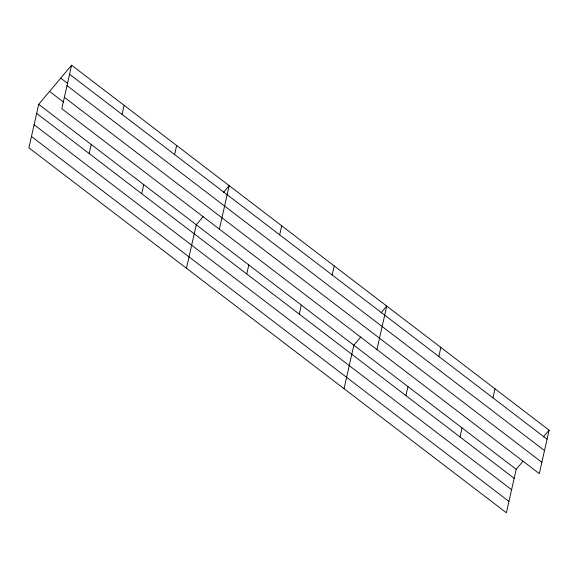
<?xml version="1.0" encoding="UTF-8"?>
<svg xmlns="http://www.w3.org/2000/svg" width="578" height="578" viewBox="0 0 578 578"><rect width="100%" height="100%" fill="white"/><g stroke="black" fill="none" stroke-linecap="round" stroke-linejoin="round"><path stroke-width="0.87" d="M71.607 65.213L61.803 108.693L539.303 473.649L549.1 430.169L71.607 65.213L38.697 104.351L28.9 147.831L506.393 512.787L516.197 469.307L523.054 461.15M89.185 153.538L91.223 144.493M122.095 114.401L124.133 105.362M141.711 193.681L143.749 184.642M174.614 154.55L176.651 145.504M186.47 268.264L196.274 224.784L203.131 216.627M219.38 229.134L229.177 185.646L223.462 192.445M246.755 273.972L248.8 264.934M279.665 234.834L281.703 225.796M299.281 314.114L301.319 305.076M332.191 274.984L334.229 265.938M344.047 388.698L353.844 345.218L360.701 337.061M376.95 349.567L386.754 306.087L381.039 312.879M405.922 395.627L407.96 386.581M438.832 356.489L440.87 347.443M460.037 436.982L462.075 427.944M492.947 397.852L494.985 388.806M543.385 436.968L549.1 430.169M69.57 74.259L547.063 439.208M60.748 78.131L67.843 83.557M67.005 85.623L544.498 450.573M64.368 97.328L541.861 462.284M49.556 91.44L63.753 102.284M38.697 104.351L516.197 469.307M36.66 113.396L514.153 478.346M34.102 124.761L511.595 489.71M31.458 136.466L508.958 501.422"/></g></svg>
